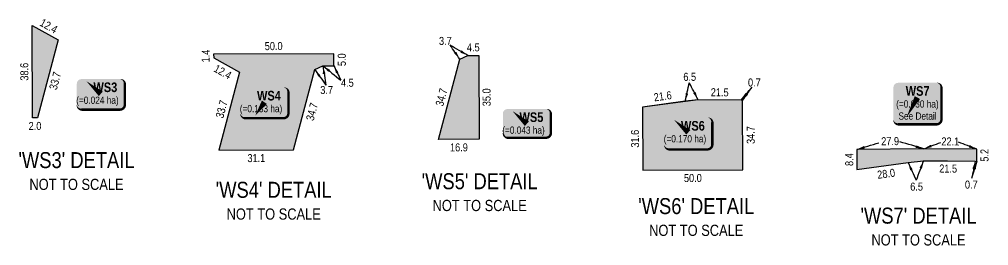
# Model space of a CAD drawing. Extents: x 405326 to 424052, y 6044755 to 6062236.
# Drawn here: x 414144 to 415354, y 6050940 to 6051223 of the extents above; entities that cross this region are included whole.
import ezdxf
from ezdxf.enums import TextEntityAlignment as Align

# ---------------------------------------------------------------- set-up
doc = ezdxf.new("R2010")
doc.units = 0
doc.header["$LTSCALE"] = 5
for name, color, linetype in [('DETAIL-T', 7, 'Continuous'), ('P-TEMP-BLOCKS', 250, 'Continuous'), ('P-TEMP-H', 41, 'Continuous'), ('P-TEMP_WORKSPACE', 46, 'Continuous'), ('P-WORKAREA', 113, 'Continuous'), ('P-WORKAREA-H', 111, 'Continuous'), ('P-WORKAREA-T', 113, 'Continuous')]:
    doc.layers.add(name, color=color, linetype=linetype)
doc.layers.add('P-TEMP-T', color=46, linetype='Continuous', lineweight=18)
doc.styles.add('80', font='ARIALN.TTF', dxfattribs={"height": 10})
doc.styles.add('80CG', font='ARIALN.TTF', dxfattribs={"height": 10})
doc.styles.add('80L', font='ARIALN.TTF', dxfattribs={"height": 10})
doc.styles.add('BOLD', font='ARIALNB.TTF')
doc.dimstyles.new('Compass 5 000', dxfattribs={"dimscale": 5, "dimtxt": 9, "dimasz": 2, "dimexe": 0.2, "dimexo": 0.0625, "dimgap": 0.5, "dimtad": 0, "dimtih": 1, "dimtoh": 1, "dimzin": 0, "dimdsep": 46, "dimtxsty": '80CG', "dimcen": 0.1, "dimse1": 1, "dimse2": 1, "dimclrd": 256, "dimclrt": 256, "dimaunit": 1, "dimadec": 4, "dimazin": 0, "dimtfac": 0.06, "dimtofl": 0, "dimtmove": 0, "dimatfit": 1, "dimfxl": 0.2, "dimtolj": 1, "dimtzin": 0, "dimlwd": -1, "dimarcsym": 0})

# ---------------------------------------------------------------- blocks, each defined once
blk = doc.blocks.new('*U1123')
h = blk.add_hatch(color=191)
edge = h.paths.add_edge_path()
edge.add_line((-24, -21.3), (24, -21.3))
edge.add_arc((24, -15.3), 6, 270, 360)
edge.add_line((30, -15.3), (30, 12.5))
edge.add_arc((24, 12.5), 6, 0, 90)
edge.add_line((24, 18.5), (-24, 18.5))
edge.add_arc((-24, 12.5), 6, 90, 180)
edge.add_line((-30, 12.5), (-30, -15.3))
edge.add_arc((-24, -15.3), 6, 180, 270)
at = {"color": 250, "flags": 128}
blk.add_lwpolyline([(-24, -21.3, 3, 3, 0), (24, -21.3, 3, 3, 0.414214), (30, -15.3, 3, 3, 0), (30, 12.5, 3, 0, 0.414214), (24, 18.5, 0, 0, 0), (-24, 18.5, 0, 0, 0.414214), (-30, 12.5, 0, 0, 0), (-30, -15.3, 0, 3, 0.414214)], format="xyseb", close=True, dxfattribs=at)
at = {"flags": 128}
blk.add_lwpolyline([(-17.9, 15.8, 0, 7.5, 0), (0, 0, 0, 0, 0)], format="xyseb", dxfattribs=at)
at = {"color": 250}
for tag, p, height, style in [('TEMP_AREA_W1_001', (-9.2, 2.2), 12, 'BOLD'), ('ENTER_TEXT_001', (-30.7, -12.5), 9, '80')]:
    blk.add_attdef(tag, p, '', height=height, dxfattribs=dict(at, style=style))
blk = doc.blocks.new('*U1125')
h = blk.add_hatch(color=191)
edge = h.paths.add_edge_path()
edge.add_line((-24, -19.8), (24, -19.8))
edge.add_arc((24, -13.8), 6, 270, 360)
edge.add_line((30, -13.8), (30, 12.5))
edge.add_arc((24, 12.5), 6, 0, 90)
edge.add_line((24, 18.5), (-24, 18.5))
edge.add_arc((-24, 12.5), 6, 90, 180)
edge.add_line((-30, 12.5), (-30, -13.8))
edge.add_arc((-24, -13.8), 6, 180, 270)
at = {"color": 250, "flags": 128}
blk.add_lwpolyline([(-24, -19.8, 3, 3, 0), (24, -19.8, 3, 3, 0.414214), (30, -13.8, 3, 3, 0), (30, 12.5, 3, 0, 0.414214), (24, 18.5, 0, 0, 0), (-24, 18.5, 0, 0, 0.414214), (-30, 12.5, 0, 0, 0), (-30, -13.8, 0, 3, 0.414214)], format="xyseb", close=True, dxfattribs=at)
at = {"flags": 128}
blk.add_lwpolyline([(-17.9, 15.8, 0, 7.5, 0), (0, 0, 0, 0, 0)], format="xyseb", dxfattribs=at)
at = {"color": 250}
for tag, p, height, style in [('TEMP_AREA_W1_001', (-9.2, 2.2), 12, 'BOLD'), ('ENTER_TEXT_001', (-30.7, -12.5), 9, '80')]:
    blk.add_attdef(tag, p, '', height=height, dxfattribs=dict(at, style=style))
blk = doc.blocks.new('*U1124')
h = blk.add_hatch(color=191)
edge = h.paths.add_edge_path()
edge.add_line((-24, -17.5), (24, -17.5))
edge.add_arc((24, -11.5), 6, 270, 360)
edge.add_line((30, -11.5), (30, 12.5))
edge.add_arc((24, 12.5), 6, 0, 90)
edge.add_line((24, 18.5), (-24, 18.5))
edge.add_arc((-24, 12.5), 6, 90, 180)
edge.add_line((-30, 12.5), (-30, -11.5))
edge.add_arc((-24, -11.5), 6, 180, 270)
at = {"color": 250, "flags": 128}
blk.add_lwpolyline([(-24, -17.5, 3, 3, 0), (24, -17.5, 3, 3, 0.414214), (30, -11.5, 3, 3, 0), (30, 12.5, 3, 0, 0.414214), (24, 18.5, 0, 0, 0), (-24, 18.5, 0, 0, 0.414214), (-30, 12.5, 0, 0, 0), (-30, -11.5, 0, 3, 0.414214)], format="xyseb", close=True, dxfattribs=at)
at = {"flags": 128}
blk.add_lwpolyline([(-17.9, 15.8, 0, 7.5, 0), (0, 0, 0, 0, 0)], format="xyseb", dxfattribs=at)
at = {"color": 250}
for tag, p, height, style in [('TEMP_AREA_W1_001', (-9.2, 2.2), 12, 'BOLD'), ('ENTER_TEXT_001', (-30.7, -12.5), 9, '80')]:
    blk.add_attdef(tag, p, '', height=height, dxfattribs=dict(at, style=style))
blk = doc.blocks.new('*U1126')
h = blk.add_hatch(color=111)
edge = h.paths.add_edge_path()
edge.add_line((-24, -20), (24, -20))
edge.add_arc((24, -14), 6, 270, 360)
edge.add_line((30, -14), (30, 12.5))
edge.add_arc((24, 12.5), 6, 0, 90)
edge.add_line((24, 18.5), (-24, 18.5))
edge.add_arc((-24, 12.5), 6, 90, 180)
edge.add_line((-30, 12.5), (-30, -14))
edge.add_arc((-24, -14), 6, 180, 270)
at = {"color": 250, "flags": 128}
blk.add_lwpolyline([(-24, -20, 3, 3, 0), (24, -20, 3, 3, 0.414214), (30, -14, 3, 3, 0), (30, 12.5, 3, 0, 0.414214), (24, 18.5, 0, 0, 0), (-24, 18.5, 0, 0, 0.414214), (-30, 12.5, 0, 0, 0), (-30, -14, 0, 3, 0.414214)], format="xyseb", close=True, dxfattribs=at)
at = {"flags": 128}
blk.add_lwpolyline([(-11.5, -16.9, 0, 7.5, 0), (0, 0, 0, 0, 0)], format="xyseb", dxfattribs=at)
at = {"color": 250}
for tag, p, height, style in [('TEMP_AREA_W1_001', (-9.2, 2.2), 12, 'BOLD'), ('ENTER_TEXT_001', (-30.7, -12.5), 9, '80')]:
    blk.add_attdef(tag, p, '', height=height, dxfattribs=dict(at, style=style))
blk = doc.blocks.new('*U1121')
h = blk.add_hatch(color=111)
edge = h.paths.add_edge_path()
edge.add_line((-24, -33.5), (24, -33.5))
edge.add_arc((24, -27.5), 6, 270, 360)
edge.add_line((30, -27.5), (30, 12.5))
edge.add_arc((24, 12.5), 6, 0, 90)
edge.add_line((24, 18.5), (-24, 18.5))
edge.add_arc((-24, 12.5), 6, 90, 180)
edge.add_line((-30, 12.5), (-30, -27.5))
edge.add_arc((-24, -27.5), 6, 180, 270)
at = {"color": 250, "flags": 128}
blk.add_lwpolyline([(-24, -33.5, 3, 3, 0), (24, -33.5, 3, 3, 0.414214), (30, -27.5, 3, 3, 0), (30, 12.5, 3, 0, 0.414214), (24, 18.5, 0, 0, 0), (-24, 18.5, 0, 0, 0.414214), (-30, 12.5, 0, 0, 0), (-30, -27.5, 0, 3, 0.414214)], format="xyseb", close=True, dxfattribs=at)
at = {"flags": 128}
blk.add_lwpolyline([(-13.6, -24.6, 0, 7.5, 0), (0, 0, 0, 0, 0)], format="xyseb", dxfattribs=at)
at = {"color": 250}
for tag, p, height, style in [('TEMP_AREA_W1_001', (-9.2, 2.2), 12, 'BOLD'), ('ENTER_TEXT_001', (-30.7, -12.5), 9, '80')]:
    blk.add_attdef(tag, p, '', height=height, dxfattribs=dict(at, style=style))

msp = doc.modelspace()

# ---------------------------------------------------------------- hatches: boundary and pattern name
at = {"layer": 'P-TEMP-H'}
h = msp.add_hatch(color=256, dxfattribs=at)
h.dxf.hatch_style = 1
h.paths.add_polyline_path([(414159.607, 6051215.285), (414192.034, 6051197.312), (414166.247, 6051099.569), (414160.167, 6051099.54)])
h = msp.add_hatch(color=256, dxfattribs=at)
h.dxf.hatch_style = 1
h.paths.add_polyline_path([(414717.77, 6051072.884), (414667.078, 6051072.639), (414693.606, 6051173.21), (414703.736, 6051177.692), (414717.263, 6051177.837)])
h = msp.add_hatch(color=256, dxfattribs=at)
h.dxf.hatch_style = 1
h.paths.add_polyline_path([(415046.531, 6051121.548), (415044.88, 6051121.963), (414991.062, 6051122.346), (414974.971, 6051120.554), (414921.627, 6051113.094), (414922.008, 6051034.201), (415046.95, 6051034.805)])
at = {"layer": 'P-WORKAREA-H'}
h = msp.add_hatch(color=256, dxfattribs=at)
h.dxf.hatch_style = 1
h.paths.add_polyline_path([(414386.295, 6051174.932), (414418.722, 6051156.959), (414392.934, 6051059.216), (414486.094, 6051059.666), (414512.622, 6051160.237), (414522.751, 6051164.719), (414536.278, 6051164.864), (414536.206, 6051179.778), (414386.275, 6051179.131)])
h = msp.add_hatch(color=256, dxfattribs=at)
h.dxf.hatch_style = 1
h.paths.add_polyline_path([(415189.264, 6051034.912), (415253.277, 6051043.864), (415272.586, 6051046.015), (415302.573, 6051045.802), (415337.168, 6051045.555), (415339.149, 6051045.058), (415339.074, 6051060.535), (415272.693, 6051061.007), (415189.142, 6051060.107)])

# ---------------------------------------------------------------- linework, layer by layer
at = {"layer": 'P-TEMP-T'}
msp.add_line((414991.062, 6051122.346), (414921.627, 6051113.094), dxfattribs=at)
at = {"layer": 'P-TEMP_WORKSPACE', "flags": 128}
for points in [[(414159.607, 6051215.285), (414192.034, 6051197.312), (414166.247, 6051099.569), (414160.167, 6051099.54)], [(414717.77, 6051072.884), (414667.078, 6051072.639), (414693.606, 6051173.21), (414703.736, 6051177.692), (414717.263, 6051177.837)], [(415046.531, 6051121.548), (415044.88, 6051121.963), (414991.062, 6051122.346), (414974.971, 6051120.554), (414921.627, 6051113.094), (414922.008, 6051034.201), (415046.95, 6051034.805)]]:
    msp.add_lwpolyline(points, close=True, dxfattribs=at)
at = {"layer": 'P-WORKAREA', "flags": 128}
for points in [[(414386.295, 6051174.932), (414418.722, 6051156.959), (414392.934, 6051059.216), (414486.094, 6051059.666), (414512.622, 6051160.237), (414522.751, 6051164.719), (414536.278, 6051164.864), (414536.206, 6051179.778), (414386.275, 6051179.131)], [(415189.264, 6051034.912), (415253.277, 6051043.864), (415272.586, 6051046.015), (415302.573, 6051045.802), (415337.168, 6051045.555), (415339.149, 6051045.058), (415339.074, 6051060.535), (415272.693, 6051061.007), (415189.142, 6051060.107)]]:
    msp.add_lwpolyline(points, close=True, dxfattribs=at)

# ---------------------------------------------------------------- block references
at = {"layer": 'P-TEMP-BLOCKS', "color": 6, "xscale": 0.999551, "yscale": 0.999551, "zscale": 0.999551}
for name, p, values in [('*U1125', (414245.38, 6051129.756), {'TEMP_AREA_W1_001': 'WS3', 'ENTER_TEXT_001': '(=0.024 ha)'}), ('*U1124', (414777.303, 6051092.33), {'TEMP_AREA_W1_001': 'WS5', 'ENTER_TEXT_001': '(=0.043 ha)'}), ('*U1123', (414978.878, 6051081.561), {'TEMP_AREA_W1_001': 'WS6', 'ENTER_TEXT_001': '(=0.170 ha)'})]:
    msp.add_blockref(name, p, dxfattribs=at).add_auto_attribs(values)
at = {"layer": 'P-TEMP-BLOCKS', "color": 2}
ref = msp.add_blockref('*U1121', (415264.895, 6051125.07), dxfattribs=dict(at, xscale=0.999551, yscale=0.999551, zscale=0.999551))
ref.add_attrib('TEMP_AREA_W1_001', 'WS7', (415250.295, 6051127.334), dxfattribs={"layer": '0', "color": 250, "height": 11.9946, "style": 'BOLD'})
ref.add_attrib('ENTER_TEXT_001', '(=0.030 ha)', (415238.398, 6051112.606), dxfattribs={"layer": '0', "color": 250, "height": 8.99596, "style": '80'})
ref.add_attrib('ENTER_TEXT_002', 'See Detail', (415241.264, 6051097.453), dxfattribs={"layer": '0', "color": 250, "height": 8.996, "style": '80'})
at = {"layer": 'P-TEMP-BLOCKS', "color": 2, "xscale": 0.999551, "yscale": 0.999551, "zscale": 0.999551}
msp.add_blockref('*U1126', (414449.606, 6051119.26), dxfattribs=at).add_auto_attribs({'TEMP_AREA_W1_001': 'WS4', 'ENTER_TEXT_001': '(=0.133 ha)'})

# ---------------------------------------------------------------- texts
at = {"layer": 'DETAIL-T', "color": 3, "char_height": 19.99102, "width": 144.28253, "attachment_point": 5, "style": '80CG'}
for s, insert in [("'WS3' DETAIL\\P{\\H0.7x;NOT TO SCALE}", (414215.029, 6051033.106)), ("'WS4' DETAIL\\P{\\H0.7x;NOT TO SCALE}", (414461.27, 6050995.967)), ("'WS5' DETAIL\\P{\\H0.7x;NOT TO SCALE}", (414718.386, 6051006.686)), ("'WS6' DETAIL\\P{\\H0.7x;NOT TO SCALE}", (414988.749, 6050975.611)), ("'WS7' DETAIL\\P{\\H0.7x;NOT TO SCALE}", (415266.257, 6050963.65))]:
    msp.add_mtext(s, dxfattribs=dict(at, insert=insert))
at = {"layer": 'P-TEMP-T', "style": '80L'}
for s, rotation, p in [('12.4', 331.0018, (414180.424, 6051214.604)), ('4.5', 0.6169, (414710.392, 6051187.759)), ('38.6', 90.277, (414149.892, 6051157.364)), ('33.7', 75.2205, (414188.322, 6051146.018)), ('34.7', 75.2234, (414670.677, 6051125.474)), ('35.0', 90.277, (414727.012, 6051125.407)), ('21.6', 7.9608, (414946.914, 6051126.723)), ('21.5', 359.5919, (415018.039, 6051131.65)), ('2.0', 0.277, (414163.255, 6051089.559)), ('31.6', 90.277, (414912.322, 6051073.601)), ('34.7', 90.277, (415056.736, 6051078.225)), ('16.9', 0.277, (414692.472, 6051062.767)), ('50.0', 0.277, (414984.528, 6051024.507))]:
    msp.add_text(s, height=9.9955, rotation=rotation, dxfattribs=at).set_placement(p, align=Align.MIDDLE)
for s, p in [('3.7', (414675.572, 6051195.887)), ('6.5', (414980.619, 6051151.029)), ('0.7', (415061.329, 6051143.966))]:
    msp.add_text(s, height=9.9955, dxfattribs=at).set_placement(p, align=Align.MIDDLE)
at = {"layer": 'P-WORKAREA-T', "style": '80L'}
for s, rotation, p in [('50.0', 0.2473, (414461.197, 6051189.45)), ('1.4', 90.277, (414376.29, 6051176.983)), ('5.0', 90.277, (414546.237, 6051172.37)), ('12.4', 331.0018, (414397.663, 6051157.203)), ('4.5', 0.6169, (414553.181, 6051143.472)), ('33.7', 75.2205, (414396.163, 6051110.637)), ('34.7', 75.2234, (414509.022, 6051107.402)), ('27.9', 0.6173, (415230.81, 6051070.552)), ('22.1', 359.5932, (415305.951, 6051070.267)), ('5.2', 90.277, (415348.607, 6051052.842)), ('31.1', 0.277, (414439.562, 6051049.446)), ('8.4', 90.277, (415179.708, 6051047.464)), ('28.0', 7.59, (415225.809, 6051029.839)), ('21.5', 359.5919, (415303.273, 6051036.301))]:
    msp.add_text(s, height=9.9955, rotation=rotation, dxfattribs=at).set_placement(p, align=Align.MIDDLE)
for s, p in [('3.7', (414527.358, 6051134.533)), ('0.7', (415332.168, 6051016.228)), ('6.5', (415263.863, 6051013.711))]:
    msp.add_text(s, height=9.9955, dxfattribs=at).set_placement(p, align=Align.MIDDLE)

# ---------------------------------------------------------------- leaders
at = {"layer": 'P-TEMP-T', "path_type": 1}
for points in [[(414703.736, 6051177.692), (414681.519, 6051190.515)], [(414693.606, 6051173.21), (414681.519, 6051190.515)], [(414974.971, 6051120.554), (414980.129, 6051143.576)], [(414991.062, 6051122.346), (414980.129, 6051143.576)], [(415044.88, 6051121.963), (415058.416, 6051138.037)], [(415046.531, 6051121.548), (415058.416, 6051138.037)]]:
    msp.add_leader(points, dimstyle='Compass 5 000', override={"dimgap": 0.5, "dimtad": 0}, dxfattribs=at)
at = {"layer": 'P-WORKAREA-T', "path_type": 1}
for points in [[(414522.751, 6051164.719), (414526.229, 6051140.552)], [(414522.751, 6051164.719), (414545.105, 6051146.685)], [(414536.278, 6051164.864), (414545.105, 6051146.685)], [(414512.622, 6051160.237), (414526.229, 6051140.552)], [(415189.142, 6051060.107), (415216.918, 6051068.532)], [(415272.693, 6051061.007), (415242.797, 6051069.726)], [(415272.693, 6051061.007), (415293.958, 6051068.93)], [(415339.074, 6051060.535), (415316.054, 6051069.328)], [(415253.277, 6051043.864), (415263.273, 6051021.575)], [(415272.586, 6051046.015), (415263.273, 6051021.575)], [(415337.168, 6051045.555), (415332.586, 6051023.946)], [(415339.149, 6051045.058), (415332.586, 6051023.946)]]:
    msp.add_leader(points, dimstyle='Compass 5 000', override={"dimgap": 0.5, "dimtad": 0}, dxfattribs=at)

doc.saveas('drawing.dxf')
